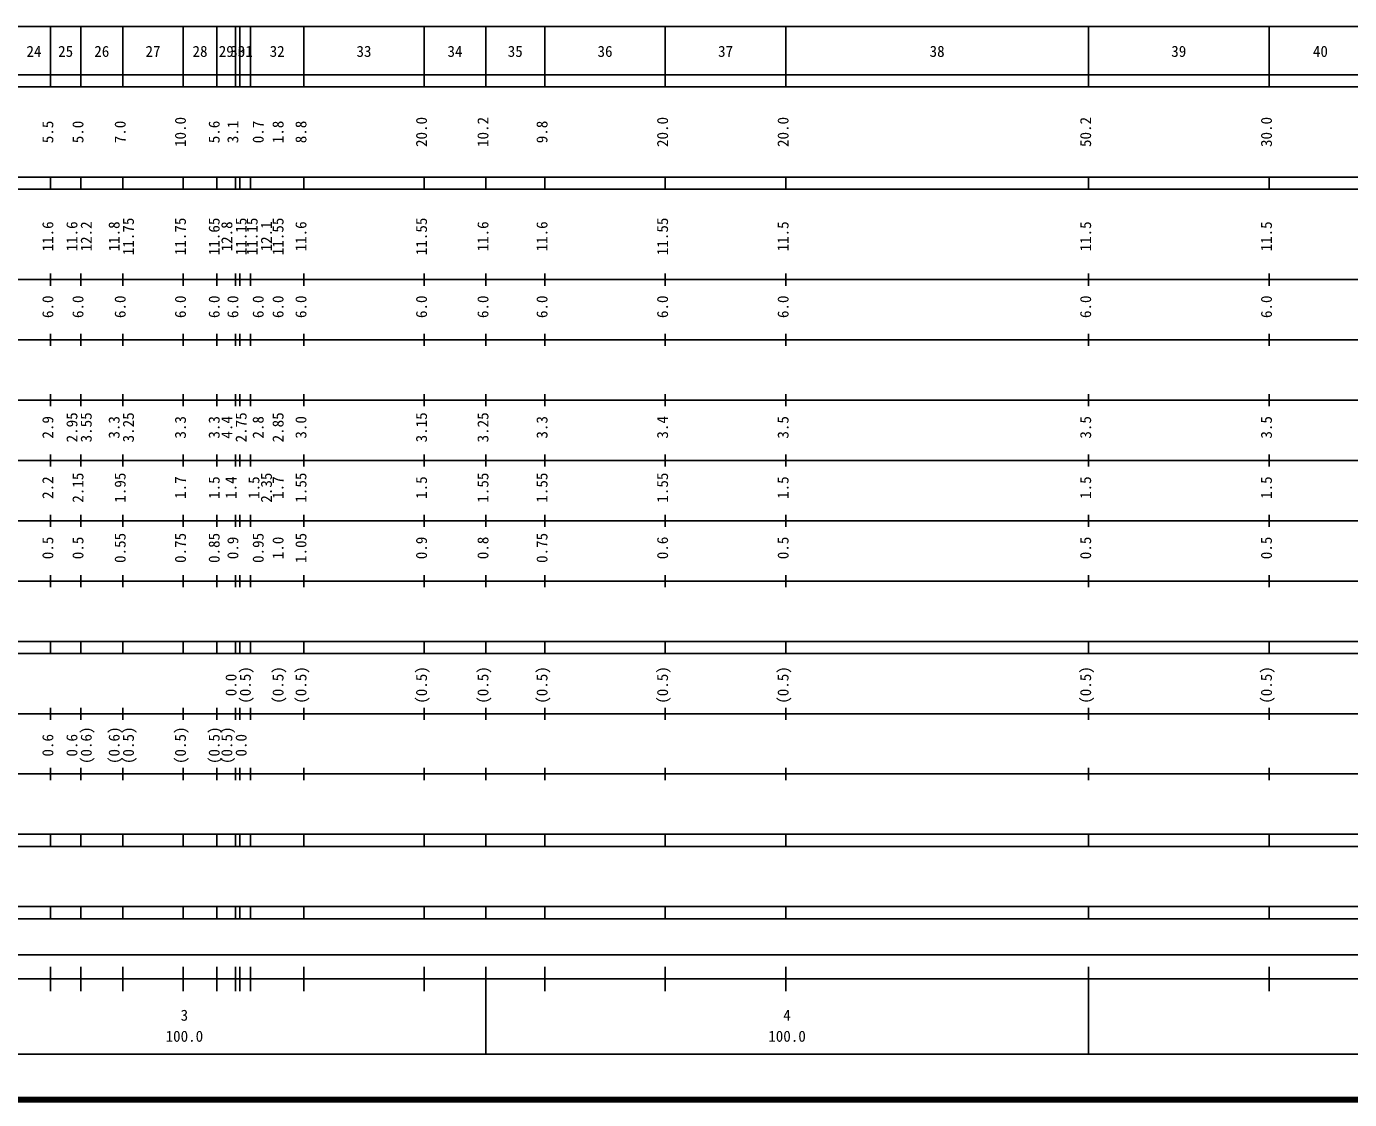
# Model space of a CAD drawing. Units: millimetres on the paper, enlarged 1000 times. Extents: x 40000 to 680000, y 20000 to 380000.
# Drawn here: x 291798 to 511334, y 20000 to 198000 of the extents above; entities that cross this region are included whole.
import ezdxf
from ezdxf.enums import TextEntityAlignment as Align

# ---------------------------------------------------------------- set-up
doc = ezdxf.new("R2010")
doc.units = ezdxf.units.MM
doc.header["$LTSCALE"] = 1000
doc.layers.add('M-TTL', color=2, linetype='Continuous', lineweight=140)
doc.layers.add('M-TTL-BAND', color=7, linetype='Continuous', lineweight=25)
doc.styles.add('ＭＳ ゴシック', font='')
doc.styles.get('ＭＳ ゴシック').set_extended_font_data('MS Gothic')

msp = doc.modelspace()

# ---------------------------------------------------------------- linework, layer by layer
at = {"layer": 'M-TTL'}
msp.add_line((40000, 20000), (680000, 20000), dxfattribs=at)
at = {"layer": 'M-TTL-BAND'}
for p, q in [((68000, 198000), (579000, 198000)), ((295800, 188000), (295800, 198000)), ((300800, 188000), (300800, 198000)), ((307800, 188000), (307800, 198000)), ((317800, 188000), (317800, 198000)), ((323400, 188000), (323400, 198000)), ((326500, 188000), (326500, 198000)), ((327200, 188000), (327200, 198000)), ((329000, 188000), (329000, 198000)), ((337800, 188000), (337800, 198000)), ((357800, 188000), (357800, 198000)), ((368000, 188000), (368000, 198000)), ((377800, 188000), (377800, 198000)), ((397800, 188000), (397800, 198000)), ((417800, 188000), (417800, 198000)), ((468000, 188000), (468000, 198000)), ((498000, 188000), (498000, 198000)), ((40000, 190000), (579000, 190000)), ((40000, 188000), (579000, 188000)), ((40000, 173000), (579000, 173000)), ((295800, 171000), (295800, 173000)), ((300800, 171000), (300800, 173000)), ((307800, 171000), (307800, 173000)), ((317800, 171000), (317800, 173000)), ((323400, 171000), (323400, 173000)), ((326500, 171000), (326500, 173000)), ((327200, 171000), (327200, 173000)), ((329000, 171000), (329000, 173000)), ((337800, 171000), (337800, 173000)), ((357800, 171000), (357800, 173000)), ((368000, 171000), (368000, 173000)), ((377800, 171000), (377800, 173000)), ((397800, 171000), (397800, 173000)), ((417800, 171000), (417800, 173000)), ((468000, 171000), (468000, 173000)), ((498000, 171000), (498000, 173000)), ((40000, 171000), (579000, 171000)), ((40000, 156000), (579000, 156000)), ((295800, 155000), (295800, 157000)), ((300800, 155000), (300800, 157000)), ((307800, 155000), (307800, 157000)), ((317800, 155000), (317800, 157000)), ((323400, 155000), (323400, 157000)), ((326500, 155000), (326500, 157000)), ((327200, 155000), (327200, 157000)), ((329000, 155000), (329000, 157000)), ((337800, 155000), (337800, 157000)), ((357800, 155000), (357800, 157000)), ((368000, 155000), (368000, 157000)), ((377800, 155000), (377800, 157000)), ((397800, 155000), (397800, 157000)), ((417800, 155000), (417800, 157000)), ((468000, 155000), (468000, 157000)), ((498000, 155000), (498000, 157000)), ((46000, 146000), (579000, 146000)), ((295800, 145000), (295800, 147000)), ((300800, 145000), (300800, 147000)), ((307800, 145000), (307800, 147000)), ((317800, 145000), (317800, 147000)), ((323400, 145000), (323400, 147000)), ((326500, 145000), (326500, 147000)), ((327200, 145000), (327200, 147000)), ((329000, 145000), (329000, 147000)), ((337800, 145000), (337800, 147000)), ((357800, 145000), (357800, 147000)), ((368000, 145000), (368000, 147000)), ((377800, 145000), (377800, 147000)), ((397800, 145000), (397800, 147000)), ((417800, 145000), (417800, 147000)), ((468000, 145000), (468000, 147000)), ((498000, 145000), (498000, 147000)), ((295800, 135000), (295800, 137000)), ((300800, 135000), (300800, 137000)), ((307800, 135000), (307800, 137000)), ((317800, 135000), (317800, 137000)), ((323400, 135000), (323400, 137000)), ((326500, 135000), (326500, 137000)), ((327200, 135000), (327200, 137000)), ((329000, 135000), (329000, 137000)), ((337800, 135000), (337800, 137000)), ((357800, 135000), (357800, 137000)), ((368000, 135000), (368000, 137000)), ((377800, 135000), (377800, 137000)), ((397800, 135000), (397800, 137000)), ((417800, 135000), (417800, 137000)), ((468000, 135000), (468000, 137000)), ((498000, 135000), (498000, 137000)), ((52000, 136000), (579000, 136000)), ((46000, 126000), (579000, 126000)), ((295800, 125000), (295800, 127000)), ((300800, 125000), (300800, 127000)), ((307800, 125000), (307800, 127000)), ((317800, 125000), (317800, 127000)), ((323400, 125000), (323400, 127000)), ((326500, 125000), (326500, 127000)), ((327200, 125000), (327200, 127000)), ((329000, 125000), (329000, 127000)), ((337800, 125000), (337800, 127000)), ((357800, 125000), (357800, 127000)), ((368000, 125000), (368000, 127000)), ((377800, 125000), (377800, 127000)), ((397800, 125000), (397800, 127000)), ((417800, 125000), (417800, 127000)), ((468000, 125000), (468000, 127000)), ((498000, 125000), (498000, 127000)), ((295800, 115000), (295800, 117000)), ((300800, 115000), (300800, 117000)), ((307800, 115000), (307800, 117000)), ((317800, 115000), (317800, 117000)), ((323400, 115000), (323400, 117000)), ((326500, 115000), (326500, 117000)), ((327200, 115000), (327200, 117000)), ((329000, 115000), (329000, 117000)), ((337800, 115000), (337800, 117000)), ((357800, 115000), (357800, 117000)), ((368000, 115000), (368000, 117000)), ((377800, 115000), (377800, 117000)), ((397800, 115000), (397800, 117000)), ((417800, 115000), (417800, 117000)), ((468000, 115000), (468000, 117000)), ((498000, 115000), (498000, 117000)), ((52000, 116000), (579000, 116000)), ((46000, 106000), (579000, 106000)), ((295800, 105000), (295800, 107000)), ((300800, 105000), (300800, 107000)), ((307800, 105000), (307800, 107000)), ((317800, 105000), (317800, 107000)), ((323400, 105000), (323400, 107000)), ((326500, 105000), (326500, 107000)), ((327200, 105000), (327200, 107000)), ((329000, 105000), (329000, 107000)), ((337800, 105000), (337800, 107000)), ((357800, 105000), (357800, 107000)), ((368000, 105000), (368000, 107000)), ((377800, 105000), (377800, 107000)), ((397800, 105000), (397800, 107000)), ((417800, 105000), (417800, 107000)), ((468000, 105000), (468000, 107000)), ((498000, 105000), (498000, 107000)), ((40000, 96000), (579000, 96000)), ((295800, 94000), (295800, 96000)), ((300800, 94000), (300800, 96000)), ((307800, 94000), (307800, 96000)), ((317800, 94000), (317800, 96000)), ((323400, 94000), (323400, 96000)), ((326500, 94000), (326500, 96000)), ((327200, 94000), (327200, 96000)), ((329000, 94000), (329000, 96000)), ((337800, 94000), (337800, 96000)), ((357800, 94000), (357800, 96000)), ((368000, 94000), (368000, 96000)), ((377800, 94000), (377800, 96000)), ((397800, 94000), (397800, 96000)), ((417800, 94000), (417800, 96000)), ((468000, 94000), (468000, 96000)), ((498000, 94000), (498000, 96000)), ((40000, 94000), (579000, 94000)), ((49000, 84000), (579000, 84000)), ((295800, 83000), (295800, 85000)), ((300800, 83000), (300800, 85000)), ((307800, 83000), (307800, 85000)), ((317800, 83000), (317800, 85000)), ((323400, 83000), (323400, 85000)), ((326500, 83000), (326500, 85000)), ((327200, 83000), (327200, 85000)), ((329000, 83000), (329000, 85000)), ((337800, 83000), (337800, 85000)), ((357800, 83000), (357800, 85000)), ((368000, 83000), (368000, 85000)), ((377800, 83000), (377800, 85000)), ((397800, 83000), (397800, 85000)), ((417800, 83000), (417800, 85000)), ((468000, 83000), (468000, 85000)), ((498000, 83000), (498000, 85000)), ((295800, 73000), (295800, 75000)), ((300800, 73000), (300800, 75000)), ((307800, 73000), (307800, 75000)), ((317800, 73000), (317800, 75000)), ((323400, 73000), (323400, 75000)), ((326500, 73000), (326500, 75000)), ((327200, 73000), (327200, 75000)), ((329000, 73000), (329000, 75000)), ((337800, 73000), (337800, 75000)), ((357800, 73000), (357800, 75000)), ((368000, 73000), (368000, 75000)), ((377800, 73000), (377800, 75000)), ((397800, 73000), (397800, 75000)), ((417800, 73000), (417800, 75000)), ((468000, 73000), (468000, 75000)), ((498000, 73000), (498000, 75000)), ((40000, 74000), (579000, 74000)), ((40000, 64000), (579000, 64000)), ((295800, 62000), (295800, 64000)), ((300800, 62000), (300800, 64000)), ((307800, 62000), (307800, 64000)), ((317800, 62000), (317800, 64000)), ((323400, 62000), (323400, 64000)), ((326500, 62000), (326500, 64000)), ((327200, 62000), (327200, 64000)), ((329000, 62000), (329000, 64000)), ((337800, 62000), (337800, 64000)), ((357800, 62000), (357800, 64000)), ((368000, 62000), (368000, 64000)), ((377800, 62000), (377800, 64000)), ((397800, 62000), (397800, 64000)), ((417800, 62000), (417800, 64000)), ((468000, 62000), (468000, 64000)), ((498000, 62000), (498000, 64000)), ((40000, 62000), (579000, 62000)), ((40000, 52000), (579000, 52000)), ((295800, 50000), (295800, 52000)), ((300800, 50000), (300800, 52000)), ((307800, 50000), (307800, 52000)), ((317800, 50000), (317800, 52000)), ((323400, 50000), (323400, 52000)), ((326500, 50000), (326500, 52000)), ((327200, 50000), (327200, 52000)), ((329000, 50000), (329000, 52000)), ((337800, 50000), (337800, 52000)), ((357800, 50000), (357800, 52000)), ((368000, 50000), (368000, 52000)), ((377800, 50000), (377800, 52000)), ((397800, 50000), (397800, 52000)), ((417800, 50000), (417800, 52000)), ((468000, 50000), (468000, 52000)), ((498000, 50000), (498000, 52000)), ((40000, 50000), (579000, 50000)), ((71000, 44000), (565000, 44000)), ((295800, 38000), (295800, 42000)), ((300800, 38000), (300800, 42000)), ((307800, 38000), (307800, 42000)), ((317800, 38000), (317800, 42000)), ((323400, 38000), (323400, 42000)), ((326500, 38000), (326500, 42000)), ((327200, 38000), (327200, 42000)), ((329000, 38000), (329000, 42000)), ((337800, 38000), (337800, 42000)), ((357800, 38000), (357800, 42000)), ((368000, 27500), (368000, 42000)), ((377800, 38000), (377800, 42000)), ((397800, 38000), (397800, 42000)), ((417800, 38000), (417800, 42000)), ((468000, 27500), (468000, 42000)), ((498000, 38000), (498000, 42000)), ((40000, 40000), (579000, 40000)), ((68000, 27500), (579000, 27500))]:
    msp.add_line(p, q, dxfattribs=at)

# ---------------------------------------------------------------- texts
at = {"layer": 'M-TTL-BAND', "style": 'ＭＳ ゴシック'}
for s, p in [('24', (293050, 192405)), ('25', (298300, 192405)), ('26', (304300, 192405)), ('27', (312800, 192405)), ('28', (320600, 192405)), ('29', (324950, 192405)), ('30', (326850, 192405)), ('31', (328100, 192405)), ('32', (333400, 192405)), ('33', (347800, 192405)), ('34', (362900, 192405)), ('35', (372900, 192405)), ('36', (387800, 192405)), ('37', (407800, 192405)), ('38', (442900, 192405)), ('39', (483000, 192405)), ('40', (506500, 192405)), ('3', (318000, 32523)), ('4', (418000, 32523)), ('100.0', (318000, 29033)), ('100.0', (418000, 29033))]:
    msp.add_text(s, height=1833, dxfattribs=at).set_placement(p, align=Align.BOTTOM_CENTER)
for s, p in [('5.5', (296800, 180500)), ('5.0', (301800, 180500)), ('7.0', (308800, 180500)), ('10.0', (318800, 180500)), ('5.6', (324400, 180500)), ('3.1', (327500, 180500)), ('0.7', (331700, 180500)), ('1.8', (335000, 180500)), ('8.8', (338800, 180500)), ('20.0', (358800, 180500)), ('10.2', (369000, 180500)), ('9.8', (378800, 180500)), ('20.0', (398800, 180500)), ('20.0', (418800, 180500)), ('50.2', (469000, 180500)), ('30.0', (499000, 180500)), ('11.6', (296800, 163174)), ('11.6', (300800, 163174)), ('12.2', (303170, 163174)), ('11.8', (307800, 163174)), ('11.75', (310170, 163174)), ('11.75', (318800, 163174)), ('11.65', (324400, 163174)), ('12.8', (326500, 163174)), ('11.15', (328870, 163174)), ('11.15', (330700, 163174)), ('12.1', (333070, 163174)), ('11.55', (335000, 163174)), ('11.6', (338800, 163174)), ('11.55', (358800, 163174)), ('11.6', (369000, 163174)), ('11.6', (378800, 163174)), ('11.55', (398800, 163174)), ('11.5', (418800, 163174)), ('11.5', (469000, 163174)), ('11.5', (499000, 163174)), ('6.0', (296800, 151500)), ('6.0', (301800, 151500)), ('6.0', (308800, 151500)), ('6.0', (318800, 151500)), ('6.0', (324400, 151500)), ('6.0', (327500, 151500)), ('6.0', (331700, 151500)), ('6.0', (335000, 151500)), ('6.0', (338800, 151500)), ('6.0', (358800, 151500)), ('6.0', (369000, 151500)), ('6.0', (378800, 151500)), ('6.0', (398800, 151500)), ('6.0', (418800, 151500)), ('6.0', (469000, 151500)), ('6.0', (499000, 151500)), ('2.9', (296800, 131500)), ('2.95', (300800, 131500)), ('3.55', (303170, 131500)), ('3.3', (307800, 131500)), ('3.25', (310170, 131500)), ('3.3', (318800, 131500)), ('3.3', (324400, 131500)), ('4.4', (326500, 131500)), ('2.75', (328870, 131500)), ('2.8', (331700, 131500)), ('2.85', (335000, 131500)), ('3.0', (338800, 131500)), ('3.15', (358800, 131500)), ('3.25', (369000, 131500)), ('3.3', (378800, 131500)), ('3.4', (398800, 131500)), ('3.5', (418800, 131500)), ('3.5', (469000, 131500)), ('3.5', (499000, 131500)), ('2.2', (296800, 121500)), ('2.15', (301800, 121500)), ('1.95', (308800, 121500)), ('1.7', (318800, 121500)), ('1.5', (324400, 121500)), ('1.4', (327200, 121500)), ('1.5', (331000, 121500)), ('2.35', (333070, 121500)), ('1.7', (335000, 121500)), ('1.55', (338800, 121500)), ('1.5', (358800, 121500)), ('1.55', (369000, 121500)), ('1.55', (378800, 121500)), ('1.55', (398800, 121500)), ('1.5', (418800, 121500)), ('1.5', (469000, 121500)), ('1.5', (499000, 121500)), ('0.5', (296800, 111500)), ('0.5', (301800, 111500)), ('0.55', (308800, 111500)), ('0.75', (318800, 111500)), ('0.85', (324400, 111500)), ('0.9', (327500, 111500)), ('0.95', (331700, 111500)), ('1.0', (335000, 111500)), ('1.05', (338800, 111500)), ('0.9', (358800, 111500)), ('0.8', (369000, 111500)), ('0.75', (378800, 111500)), ('0.6', (398800, 111500)), ('0.5', (418800, 111500)), ('0.5', (469000, 111500)), ('0.5', (499000, 111500)), ('0.0', (327200, 88764)), ('(0.5)', (329570, 88764)), ('(0.5)', (335000, 88764)), ('(0.5)', (338800, 88764)), ('(0.5)', (358800, 88764)), ('(0.5)', (369000, 88764)), ('(0.5)', (378800, 88764)), ('(0.5)', (398800, 88764)), ('(0.5)', (418800, 88764)), ('(0.5)', (469000, 88764)), ('(0.5)', (499000, 88764)), ('(0.6)', (303170, 78764)), ('(0.6)', (307800, 78764)), ('(0.5)', (310170, 78764)), ('(0.5)', (318800, 78764)), ('(0.5)', (324400, 78764)), ('(0.5)', (326500, 78764)), ('0.6', (296800, 78764)), ('0.6', (300800, 78764)), ('0.0', (328870, 78764))]:
    msp.add_text(s, height=1833, rotation=90, dxfattribs=at).set_placement(p, align=Align.BOTTOM_CENTER)

doc.saveas('drawing.dxf')
